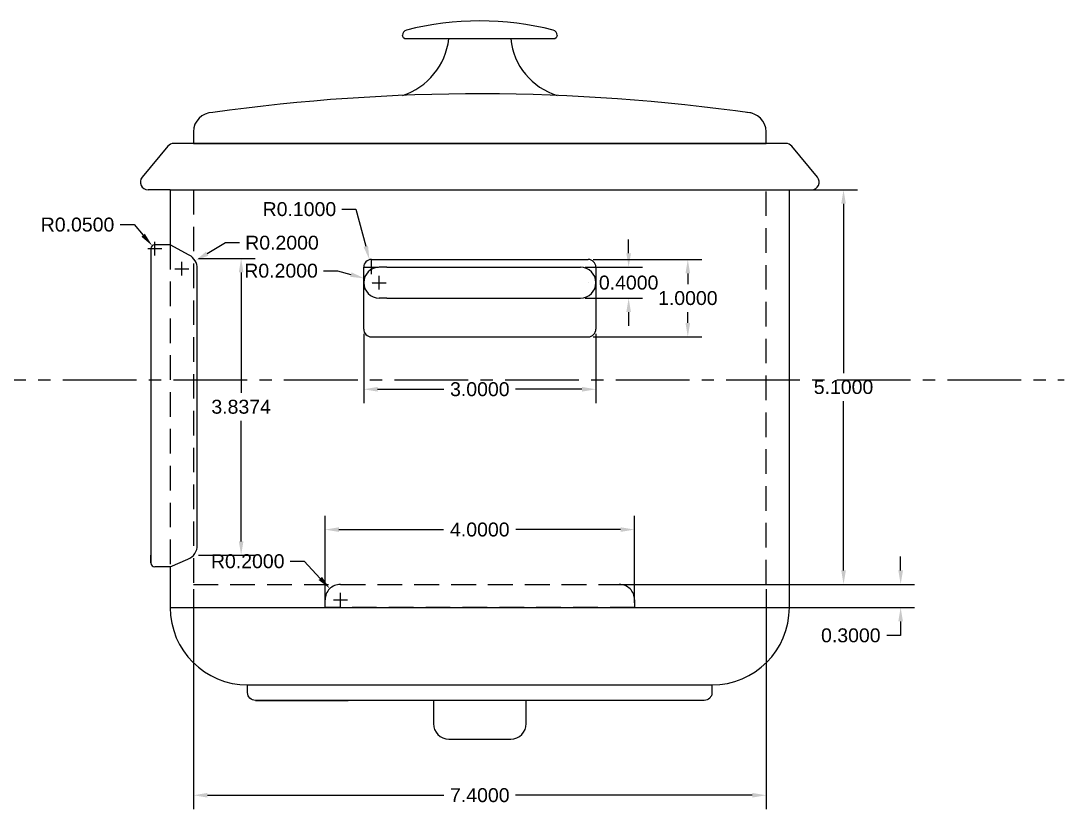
# Model space of a CAD drawing. Header units: millimetres. Extents: x -4.1 to 24.6, y -4.3 to 22.3.
# Drawn here: x 11.07 to 24.55, y -1.61 to 8.58 of the extents above; entities that cross this region are included whole.
import ezdxf

# ---------------------------------------------------------------- set-up
doc = ezdxf.new("R2010")
doc.units = ezdxf.units.MM
doc.linetypes.add('CENTER2', pattern=[28.575, 19.05, -3.175, 3.175, -3.175])
doc.linetypes.add('HIDDEN', pattern=[9.525, 6.35, -3.175])
doc.layers.get('0').update_dxf_attribs({"color": 1})
doc.layers.get('Defpoints').update_dxf_attribs({"color": 1})
for name, color, linetype in [('Center Lines', 6, 'HIDDEN'), ('Dimensions', 7, 'HIDDEN'), ('Hidden Lines', 5, 'HIDDEN')]:
    doc.layers.add(name, color=color, linetype=linetype)
doc.styles.get("Standard").update_dxf_attribs({"font": 'arial.ttf'})
doc.dimstyles.get("Standard").update_dxf_attribs({"dimtxt": 0.18, "dimasz": 0.18, "dimexe": 0.18, "dimexo": 0.0625, "dimgap": 0.09, "dimtad": 0, "dimtih": 1, "dimtoh": 1, "dimdec": 4, "dimzin": 0, "dimdsep": 46, "dimtxsty": 'Standard', "dimcen": 0.09, "dimadec": 0, "dimazin": 0, "dimtfac": 1, "dimtdec": 4, "dimtofl": 0, "dimtmove": 0, "dimatfit": 3, "dimfxl": 1, "dimtolj": 1, "dimtzin": 0, "dimarcsym": 0})

# ---------------------------------------------------------------- blocks, each defined once
blk = doc.blocks.new('*D19')
at = {"layer": 'Defpoints', "color": 0, "transparency": 16777216}
for p in [(20.7, 6.4), (20.7, 1.3), (21.7, 1.3)]:
    blk.add_point(p, dxfattribs=at)
at = {"layer": 'Dimensions', "color": 0, "lineweight": -2, "transparency": 16777216}
for p, q in [((20.763, 6.4), (21.88, 6.4)), ((21.7, 6.22), (21.7, 4.032)), ((21.7, 1.48), (21.7, 3.668)), ((20.763, 1.3), (21.88, 1.3))]:
    blk.add_line(p, q, dxfattribs=at)
at = {"layer": 'Dimensions', "color": 0, "transparency": 16777216}
for points in [[(21.67, 6.22), (21.73, 6.22), (21.7, 6.4)], [(21.67, 1.48), (21.73, 1.48), (21.7, 1.3)]]:
    blk.add_solid(points, dxfattribs=at)
at = {"layer": 'Dimensions', "color": 0, "transparency": 16777216, "insert": (21.7, 3.85), "char_height": 0.18, "attachment_point": 5}
blk.add_mtext('\\A1;5.1000', dxfattribs=at)
blk = doc.blocks.new('*D23')
at = {"layer": 'Defpoints', "color": 0, "transparency": 16777216}
for p in [(18.4, 5.5), (18.4, 4.5), (19.688, 4.5)]:
    blk.add_point(p, dxfattribs=at)
at = {"layer": 'Dimensions', "color": 0, "lineweight": -2, "transparency": 16777216}
for p, q in [((18.463, 5.5), (19.868, 5.5)), ((19.688, 5.32), (19.688, 5.182)), ((19.688, 4.68), (19.688, 4.818)), ((18.463, 4.5), (19.868, 4.5))]:
    blk.add_line(p, q, dxfattribs=at)
at = {"layer": 'Dimensions', "color": 0, "transparency": 16777216}
for points in [[(19.658, 5.32), (19.718, 5.32), (19.688, 5.5)], [(19.658, 4.68), (19.718, 4.68), (19.688, 4.5)]]:
    blk.add_solid(points, dxfattribs=at)
at = {"layer": 'Dimensions', "color": 0, "transparency": 16777216, "insert": (19.688, 5), "char_height": 0.18, "attachment_point": 5}
blk.add_mtext('\\A1;1.0000', dxfattribs=at)
blk = doc.blocks.new('*D24')
at = {"layer": 'Defpoints', "color": 0, "transparency": 16777216}
for p in [(15.5, 4.6), (18.5, 4.6), (18.5, 3.822)]:
    blk.add_point(p, dxfattribs=at)
at = {"layer": 'Dimensions', "color": 0, "lineweight": -2, "transparency": 16777216}
for p, q in [((15.5, 4.537), (15.5, 3.642)), ((18.5, 4.537), (18.5, 3.642)), ((15.68, 3.822), (16.537, 3.822)), ((18.32, 3.822), (17.463, 3.822))]:
    blk.add_line(p, q, dxfattribs=at)
at = {"layer": 'Dimensions', "color": 0, "transparency": 16777216}
for points in [[(15.68, 3.852), (15.68, 3.792), (15.5, 3.822)], [(18.32, 3.852), (18.32, 3.792), (18.5, 3.822)]]:
    blk.add_solid(points, dxfattribs=at)
at = {"layer": 'Dimensions', "color": 0, "transparency": 16777216, "insert": (17, 3.822), "char_height": 0.18, "attachment_point": 5}
blk.add_mtext('\\A1;3.0000', dxfattribs=at)
blk = doc.blocks.new('*D26')
at = {"layer": 'Defpoints', "color": 0, "transparency": 16777216}
for p in [(18.8, 1.3), (18.8, 1), (22.438, 1)]:
    blk.add_point(p, dxfattribs=at)
at = {"layer": 'Dimensions', "color": 0, "lineweight": -2, "transparency": 16777216}
for p, q in [((22.438, 1.48), (22.438, 1.66)), ((18.863, 1.3), (22.618, 1.3)), ((18.863, 1), (22.618, 1)), ((22.438, 0.82), (22.438, 0.64)), ((22.438, 0.64), (22.258, 0.64))]:
    blk.add_line(p, q, dxfattribs=at)
at = {"layer": 'Dimensions', "color": 0, "transparency": 16777216}
for points in [[(22.408, 1.48), (22.468, 1.48), (22.438, 1.3)], [(22.408, 0.82), (22.468, 0.82), (22.438, 1)]]:
    blk.add_solid(points, dxfattribs=at)
at = {"layer": 'Dimensions', "color": 0, "transparency": 16777216, "insert": (21.794, 0.64), "char_height": 0.18, "attachment_point": 5}
blk.add_mtext('\\A1;0.3000', dxfattribs=at)
blk = doc.blocks.new('*D27')
at = {"layer": 'Defpoints', "color": 0, "transparency": 16777216}
for p in [(15.063, 1.245), (15.2, 1.1)]:
    blk.add_point(p, dxfattribs=at)
at = {"layer": 'Dimensions', "color": 0, "lineweight": -2, "transparency": 16777216}
for p, q in [((14.55, 1.598), (14.73, 1.598)), ((14.73, 1.598), (14.939, 1.376)), ((15.11, 1.1), (15.29, 1.1)), ((15.2, 1.01), (15.2, 1.19))]:
    blk.add_line(p, q, dxfattribs=at)
at = {"layer": 'Dimensions', "color": 0, "transparency": 16777216}
blk.add_solid([(14.961, 1.397), (14.917, 1.356), (15.063, 1.245)], dxfattribs=at)
at = {"layer": 'Dimensions', "color": 0, "transparency": 16777216, "insert": (14.001, 1.598), "char_height": 0.18, "attachment_point": 5}
blk.add_mtext('\\A1;R0.2000', dxfattribs=at)
blk = doc.blocks.new('*D28')
at = {"layer": 'Defpoints', "color": 0, "transparency": 16777216}
for p in [(18.3, 5.4), (18.3, 5), (18.923, 5)]:
    blk.add_point(p, dxfattribs=at)
at = {"layer": 'Dimensions', "color": 0, "lineweight": -2, "transparency": 16777216}
for p, q in [((18.923, 5.58), (18.923, 5.76)), ((18.363, 5.4), (19.103, 5.4)), ((18.363, 5), (19.103, 5)), ((18.923, 4.82), (18.923, 4.64))]:
    blk.add_line(p, q, dxfattribs=at)
at = {"layer": 'Dimensions', "color": 0, "transparency": 16777216}
for points in [[(18.893, 5.58), (18.953, 5.58), (18.923, 5.4)], [(18.893, 4.82), (18.953, 4.82), (18.923, 5)]]:
    blk.add_solid(points, dxfattribs=at)
at = {"layer": 'Dimensions', "color": 0, "transparency": 16777216, "insert": (18.923, 5.2), "char_height": 0.18, "attachment_point": 5}
blk.add_mtext('\\A1;0.4000', dxfattribs=at)
blk = doc.blocks.new('*D29')
at = {"layer": 'Defpoints', "color": 0, "transparency": 16777216}
for p in [(15.508, 5.255), (15.7, 5.2)]:
    blk.add_point(p, dxfattribs=at)
at = {"layer": 'Dimensions', "color": 0, "lineweight": -2, "transparency": 16777216}
for p, q in [((14.982, 5.354), (15.162, 5.354)), ((15.162, 5.354), (15.335, 5.305)), ((15.7, 5.11), (15.7, 5.29)), ((15.61, 5.2), (15.79, 5.2))]:
    blk.add_line(p, q, dxfattribs=at)
at = {"layer": 'Dimensions', "color": 0, "transparency": 16777216}
blk.add_solid([(15.343, 5.334), (15.326, 5.276), (15.508, 5.255)], dxfattribs=at)
at = {"layer": 'Dimensions', "color": 0, "transparency": 16777216, "insert": (14.432, 5.354), "char_height": 0.18, "attachment_point": 5}
blk.add_mtext('\\A1;R0.2000', dxfattribs=at)
blk = doc.blocks.new('*D30')
at = {"layer": 'Defpoints', "color": 0, "transparency": 16777216}
for p in [(13.322, 5.483), (13.15, 5.381)]:
    blk.add_point(p, dxfattribs=at)
at = {"layer": 'Dimensions', "color": 0, "lineweight": -2, "transparency": 16777216}
for p, q in [((13.714, 5.716), (13.477, 5.575)), ((13.894, 5.716), (13.714, 5.716)), ((13.15, 5.291), (13.15, 5.471)), ((13.06, 5.381), (13.24, 5.381))]:
    blk.add_line(p, q, dxfattribs=at)
at = {"layer": 'Dimensions', "color": 0, "transparency": 16777216}
blk.add_solid([(13.462, 5.601), (13.492, 5.549), (13.322, 5.483)], dxfattribs=at)
at = {"layer": 'Dimensions', "color": 0, "transparency": 16777216, "insert": (14.444, 5.716), "char_height": 0.18, "attachment_point": 5}
blk.add_mtext('\\A1;R0.2000', dxfattribs=at)
blk = doc.blocks.new('*D31')
at = {"layer": 'Defpoints', "color": 0, "transparency": 16777216}
for p in [(12.767, 5.678), (12.8, 5.64)]:
    blk.add_point(p, dxfattribs=at)
at = {"layer": 'Dimensions', "color": 0, "lineweight": -2, "transparency": 16777216}
for p, q in [((12.352, 5.95), (12.532, 5.95)), ((12.532, 5.95), (12.649, 5.814)), ((12.8, 5.55), (12.8, 5.73)), ((12.71, 5.64), (12.89, 5.64))]:
    blk.add_line(p, q, dxfattribs=at)
at = {"layer": 'Dimensions', "color": 0, "transparency": 16777216}
blk.add_solid([(12.672, 5.833), (12.627, 5.794), (12.767, 5.678)], dxfattribs=at)
at = {"layer": 'Dimensions', "color": 0, "transparency": 16777216, "insert": (11.802, 5.95), "char_height": 0.18, "attachment_point": 5}
blk.add_mtext('\\A1;R0.0500', dxfattribs=at)
blk = doc.blocks.new('*D43')
at = {"layer": 'Defpoints', "color": 0, "transparency": 16777216}
for p in [(13.3, 5.513), (13.916, 5.513), (13.3, 1.676)]:
    blk.add_point(p, dxfattribs=at)
at = {"layer": 'Dimensions', "color": 0, "lineweight": -2, "transparency": 16777216}
for p, q in [((13.363, 5.513), (14.096, 5.513)), ((13.916, 5.333), (13.916, 3.776)), ((13.916, 1.856), (13.916, 3.413)), ((13.363, 1.676), (14.096, 1.676))]:
    blk.add_line(p, q, dxfattribs=at)
at = {"layer": 'Dimensions', "color": 0, "transparency": 16777216}
for points in [[(13.886, 5.333), (13.946, 5.333), (13.916, 5.513)], [(13.886, 1.856), (13.946, 1.856), (13.916, 1.676)]]:
    blk.add_solid(points, dxfattribs=at)
at = {"layer": 'Dimensions', "color": 0, "transparency": 16777216, "insert": (13.916, 3.595), "char_height": 0.18, "attachment_point": 5}
blk.add_mtext('\\A1;3.8374', dxfattribs=at)
blk = doc.blocks.new('*D44')
at = {"layer": 'Defpoints', "color": 0, "transparency": 16777216}
for p in [(13.3, 1.3), (20.7, 1.3), (20.7, -1.426)]:
    blk.add_point(p, dxfattribs=at)
at = {"layer": 'Dimensions', "color": 0, "lineweight": -2, "transparency": 16777216}
for p, q in [((13.3, 1.238), (13.3, -1.606)), ((20.7, 1.238), (20.7, -1.606)), ((13.48, -1.426), (16.537, -1.426)), ((20.52, -1.426), (17.463, -1.426))]:
    blk.add_line(p, q, dxfattribs=at)
at = {"layer": 'Dimensions', "color": 0, "transparency": 16777216}
for points in [[(13.48, -1.396), (13.48, -1.456), (13.3, -1.426)], [(20.52, -1.396), (20.52, -1.456), (20.7, -1.426)]]:
    blk.add_solid(points, dxfattribs=at)
at = {"layer": 'Dimensions', "color": 0, "transparency": 16777216, "insert": (17, -1.426), "char_height": 0.18, "attachment_point": 5}
blk.add_mtext('\\A1;7.4000', dxfattribs=at)
blk = doc.blocks.new('*D45')
at = {"layer": 'Defpoints', "color": 0, "transparency": 16777216}
for p in [(19, 2.008), (15, 1), (19, 1)]:
    blk.add_point(p, dxfattribs=at)
at = {"layer": 'Dimensions', "color": 0, "lineweight": -2, "transparency": 16777216}
for p, q in [((15, 1.062), (15, 2.188)), ((19, 1.062), (19, 2.188)), ((15.18, 2.008), (16.533, 2.008)), ((18.82, 2.008), (17.467, 2.008))]:
    blk.add_line(p, q, dxfattribs=at)
at = {"layer": 'Dimensions', "color": 0, "transparency": 16777216}
for points in [[(15.18, 2.038), (15.18, 1.978), (15, 2.008)], [(18.82, 2.038), (18.82, 1.978), (19, 2.008)]]:
    blk.add_solid(points, dxfattribs=at)
at = {"layer": 'Dimensions', "color": 0, "transparency": 16777216, "insert": (17, 2.008), "char_height": 0.18, "attachment_point": 5}
blk.add_mtext('\\A1;4.0000', dxfattribs=at)
blk = doc.blocks.new('*U47')
at = {"layer": 'Center Lines', "color": 0, "linetype": 'CENTER2', "ltscale": 0.05, "transparency": 16777216}
blk.add_line((-10.053, 0), (18.601, 0), dxfattribs=at)
blk = doc.blocks.new('*D50')
at = {"layer": 'Defpoints', "color": 0, "transparency": 16777216}
for p in [(15.574, 5.497), (15.6, 5.4)]:
    blk.add_point(p, dxfattribs=at)
at = {"layer": 'Dimensions', "color": 0, "lineweight": -2, "transparency": 16777216}
for p, q in [((15.218, 6.15), (15.398, 6.15)), ((15.398, 6.15), (15.527, 5.67)), ((15.51, 5.4), (15.69, 5.4)), ((15.6, 5.31), (15.6, 5.49))]:
    blk.add_line(p, q, dxfattribs=at)
at = {"layer": 'Dimensions', "color": 0, "transparency": 16777216}
blk.add_solid([(15.556, 5.678), (15.498, 5.663), (15.574, 5.497)], dxfattribs=at)
at = {"layer": 'Dimensions', "color": 0, "transparency": 16777216, "insert": (14.669, 6.15), "char_height": 0.18, "attachment_point": 5}
blk.add_mtext('\\A1;R0.1000', dxfattribs=at)

msp = doc.modelspace()

# ---------------------------------------------------------------- linework, layer by layer
for p, q in [((13, 6.4), (12.7135, 6.4)), ((13, 6.4), (21, 6.4)), ((13, 5.68978), (12.8, 5.68978)), ((13.24533, 5.55675), (13, 5.68978)), ((12.75, 5.63978), (12.75, 2.13869)), ((15.5, 4.6), (15.5, 5.4)), ((15.6, 5.5), (18.4, 5.5)), ((15.8, 5.4), (18.2, 5.4)), ((18.5, 5.4), (18.5, 4.6)), ((13.35, 1.80809), (13.35, 5.38094)), ((15.6, 5.2), (15.6, 5.2)), ((18.4, 5.2), (18.4, 5.2)), ((15.8, 5), (18.2, 5)), ((15.6, 4.5), (18.4, 4.5)), ((12.75, 2.13869), (12.75, 1.57621)), ((12.75, 1.57621), (12.75, 1.67621)), ((13, 1.52621), (13.22878, 1.62426)), ((13.3, 1.67621), (13.30036, 1.67621)), ((13, 1.52621), (12.8, 1.52621)), ((13, 1), (21, 1))]:
    msp.add_line(p, q)
for points in [[(18, 8.39645), (18, 8.40025, -0.41421356), (17.95, 8.35025), (16.05, 8.35025, -0.41421356), (16, 8.40025), (16, 8.39645)], [(13.55, 7.4), (13.55, 7.4, 0.41421356), (13.3, 7.15), (13.3, 7), (20.7, 7), (20.7, 7.15, 0.41421356), (20.45, 7.4)], [(21, 6.4), (21.2865, 6.4, 0.63587824), (21.36332, 6.56402), (21.02998, 6.96402, 0.22258488), (20.95316, 7), (13.04684, 7, 0.22258488), (12.97002, 6.96402), (12.63668, 6.56402)], [(13, 1.52621), (13, 1, 0.41421356), (14, 0), (20, 0, 0.41421356), (21, 1), (21, 6.4)]]:
    msp.add_lwpolyline(points, format="xyb")
for points in [[(13, 6.4), (13, 5.68978)], [(14.1, -0.2), (15.3, -0.2)]]:
    msp.add_lwpolyline(points)
for points in [[(14, 0), (20, 0), (20, -0.1, -0.41421356), (19.9, -0.2), (14.1, -0.2, -0.41421356), (14, -0.1)], [(17.6, -0.2), (16.4, -0.2), (16.4, -0.5, 0.41421356), (16.6, -0.7), (17.4, -0.7, 0.41421356), (17.6, -0.5)]]:
    msp.add_lwpolyline(points, format="xyb", close=True)
for centre, radius, start, end in [((17, 4.79774), 3.78693, 75.510276, 104.489724), ((16.07, 8.39645), 0.07, 104.489724, 180), ((17.93, 8.39645), 0.07, 0, 75.510276), ((15.72997, 8.45434), 0.87623, 287.948901, 353.177488), ((18.253, 8.44034), 0.85774, 186.028586, 252.845025), ((17, -17.18298), 24.82389, 81.849225, 97.988772), ((12.7135, 6.5), 0.1, 140.194429, 270), ((12.8, 5.63978), 0.05, 90, 180), ((13.15, 5.38094), 0.2, 0, 61.532655), ((15.6, 5.4), 0.1, 90, 180), ((15.7, 5.2), 0.2, 90, 180), ((18.3, 5.2), 0.2, 0, 90), ((18.4, 5.4), 0.1, 0, 90), ((15.7, 5.2), 0.2, 180, 270), ((18.3, 5.2), 0.2, 270, 0), ((15.6, 4.6), 0.1, 180, 270), ((18.4, 4.6), 0.1, 270, 0), ((13.15, 1.80809), 0.2, 293.198591, 0), ((12.8, 1.57621), 0.05, 180, 270)]:
    msp.add_arc(centre, radius, start, end)
at = {"layer": 'Dimensions'}
for p, q in [((15.8, 5.4), (15.7, 5.4)), ((18.2, 5.4), (18.3, 5.4)), ((15.5, 5.2), (15.5, 5.2)), ((18.5, 5.2), (18.5, 5.2)), ((15.8, 5), (15.7, 5)), ((18.2, 5), (18.3, 5))]:
    msp.add_line(p, q, dxfattribs=at)
at = {"layer": 'Hidden Lines', "ltscale": 0.05}
for p, q in [((13.3, 6.4), (13.3, 1.3)), ((20.7, 1.3), (20.7, 6.4)), ((13, 5.68978), (13, 1.52621)), ((13.3, 1.3), (20.7, 1.3)), ((15.2, 1.3), (18.8, 1.3)), ((19, 1), (15, 1))]:
    msp.add_line(p, q, dxfattribs=at)
at = {"layer": 'Hidden Lines', "ltscale": 0.01}
for p, q in [((15, 1), (15, 1.1)), ((19, 1.1), (19, 1))]:
    msp.add_line(p, q, dxfattribs=at)
at = {"layer": 'Hidden Lines', "ltscale": 0.05}
for centre, start, end in [((15.2, 1.1), 90, 180), ((18.8, 1.1), 0, 90)]:
    msp.add_arc(centre, 0.2, start, end, dxfattribs=at)

# ---------------------------------------------------------------- block references
at = {"layer": 'Center Lines', "linetype": 'CENTER2', "ltscale": 0.05}
msp.add_blockref('*U47', (5.94902, 3.94234), dxfattribs=at)

# ---------------------------------------------------------------- dimensions: what is measured, and where the dimension line sits
at = {"layer": 'Dimensions'}
for base, p1, p2, picture, middle in [((21.69984, 1.3), (20.7, 6.4), (20.7, 1.3), '*D19', (21.69984, 3.85)), ((18.92278, 5), (18.3, 5.4), (18.3, 5), '*D28', (18.92278, 5.2)), ((13.91632, 5.51322), (13.3, 1.6758), (13.3, 5.51322), '*D43', (13.91632, 3.59451)), ((22.43767, 1), (18.8, 1.3), (18.8, 1), '*D26', (21.79435, 0.64))]:
    dim = msp.add_linear_dim(base=base, p1=p1, p2=p2, angle=90, dimstyle='Standard', dxfattribs=at)
    dim.commit()
    dim.dimension.update_dxf_attribs({"geometry": picture, "text_midpoint": middle})
for center, mpoint, picture, middle in [((15.6, 5.4), (15.57398, 5.49656), '*D50', (14.66859, 6.14952)), ((13.15, 5.38094), (13.32201, 5.48298), '*D30', (14.4436, 5.71562)), ((15.2, 1.1), (15.06277, 1.24549), '*D27', (14.00057, 1.59825))]:
    dim = msp.add_radius_dim(center=center, mpoint=mpoint, dimstyle='Standard', dxfattribs=at)
    dim.commit()
    dim.dimension.update_dxf_attribs({"geometry": picture, "text_midpoint": middle, "dimtype": 164})
for center, mpoint, picture, middle in [((12.8, 5.63978), (12.76726, 5.67756), '*D31', (11.80205, 5.94963)), ((15.7, 5.2), (15.50774, 5.25509), '*D29', (14.43221, 5.35426))]:
    dim = msp.add_radius_dim(center=center, mpoint=mpoint, dimstyle='Standard', dxfattribs=at)
    dim.commit()
    dim.dimension.update_dxf_attribs({"geometry": picture, "text_midpoint": middle})
dim = msp.add_linear_dim(base=(19.68837, 4.5), p1=(18.4, 5.5), p2=(18.4, 4.5), angle=90, dimstyle='Standard', dxfattribs=at)
dim.commit()
dim.dimension.update_dxf_attribs({"geometry": '*D23', "text_midpoint": (19.68837, 5), "dimtype": 160})
for base, p1, p2, picture, middle in [((18.5, 3.82155), (15.5, 4.6), (18.5, 4.6), '*D24', (17, 3.82155)), ((19, 2.00787), (15, 1), (19, 1), '*D45', (17, 2.00787)), ((20.7, -1.42584), (13.3, 1.3), (20.7, 1.3), '*D44', (17, -1.42584))]:
    dim = msp.add_linear_dim(base=base, p1=p1, p2=p2, dimstyle='Standard', dxfattribs=at)
    dim.commit()
    dim.dimension.update_dxf_attribs({"geometry": picture, "text_midpoint": middle})

doc.saveas('drawing.dxf')
